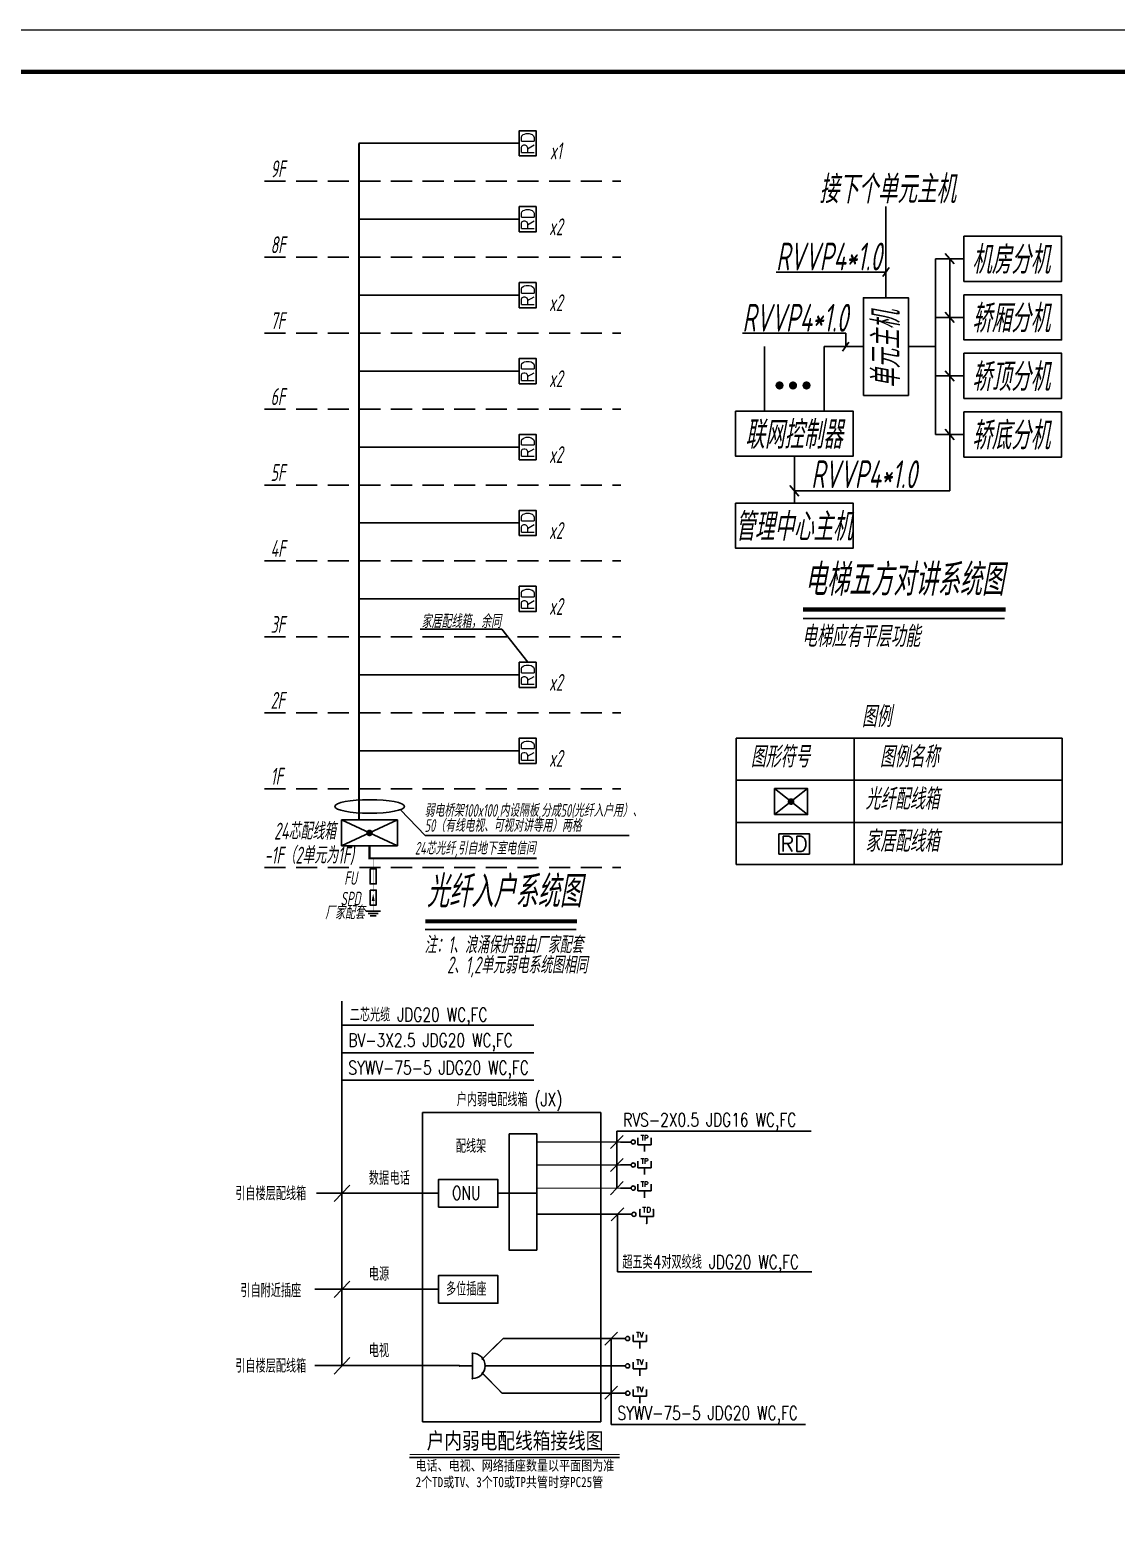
# Model space of a CAD drawing. Extents: x 3002737 to 4077523, y -995787 to -7267.
# Drawn here: x 3227242 to 3253006, y -674557 to -639387 of the extents above; entities that cross this region are included whole.
import ezdxf
from ezdxf.enums import TextEntityAlignment as Align

# ---------------------------------------------------------------- set-up
doc = ezdxf.new("R2010")
doc.units = 0
doc.header["$LTSCALE"] = 1000
doc.header["$MEASUREMENT"] = 0
doc.linetypes.add('DASHED', pattern=[0.75, 0.5, -0.25])
doc.layers.get('0').update_dxf_attribs({"linetype": 'CONTINUOUS'})
for name, color, linetype in [('DIM-照明', 7, 'CONTINUOUS'), ('EQUIP-通讯', 3, 'CONTINUOUS'), ('T-消防设备', 3, 'CONTINUOUS'), ('T-通用', 7, 'CONTINUOUS'), ('TEL_TEXT', 7, 'CONTINUOUS'), ('WIRE-照明', 2, 'CONTINUOUS'), ('WIRE-通讯', 4, 'CONTINUOUS'), ('照明平面导线层', 3, 'CONTINUOUS')]:
    doc.layers.add(name, color=color, linetype=linetype)
doc.layers.add('图框', color=147, linetype='CONTINUOUS', lineweight=20)
doc.styles.add('-黑体', font='simhei.ttf', dxfattribs={"width": 0.8})
doc.styles.add('1常用弱电', font='SIMPLEX.shx', dxfattribs={"width": 0.8, "height": 3.5, "bigfont": 'HZTXT.shx'})
doc.styles.add('_COMPLEX', font='COMPLEX', dxfattribs={"width": 0.6})
doc.styles.add('_TCH_LABEL', font='COMPLEX', dxfattribs={"bigfont": 'GBCBIG'})
doc.styles.add('DX', font='romans.shx', dxfattribs={"width": 0.8, "bigfont": 'hztxt.shx'})
doc.styles.add('HZTXT', font='gbeitc.shx', dxfattribs={"width": 0.8, "height": 400, "bigfont": 'hztxt.shx'})
doc.styles.get("Standard").update_dxf_attribs({"font": 'gbenor.shx', "bigfont": 'gbcbig.shx'})

# ---------------------------------------------------------------- blocks, each defined once
blk = doc.blocks.new('CNS-FXX')
blk.add_lwpolyline([(0, -307), (0, 307), (782, 307), (782, -307)], close=True)
at = {"layer": 'T-通用', "linetype": 'Continuous'}
for p, q in [((782, 307), (0, -307)), ((0, 307), (782, -307))]:
    blk.add_line(p, q, dxfattribs=at)
at = {"layer": 'T-通用', "linetype": 'Continuous', "const_width": 79.4}
blk.add_lwpolyline([(351, 0, 1), (431, 0, 1)], format="xyb", close=True, dxfattribs=at)
blk = doc.blocks.new('CNS-TC4')
at = {"color": 130}
blk.add_lwpolyline([(-300, 200), (300, 200), (300, -200), (-300, -200)], close=True, dxfattribs=at)
at = {"color": 7, "style": '1常用弱电'}
blk.add_text('RD', height=300, dxfattribs=at).set_placement((0, 0), align=Align.MIDDLE)
blk = doc.blocks.new('A$C4AE13D6C')
at = {"linetype": 'ByBlock'}
for p, q in [((877, 1052), (877, 3213)), ((955, 1768), (800, 1556)), ((2052, 1976), (2052, -2188)), ((2052, 1976), (2728, 1976)), ((2284, 2100), (2495, 1853)), ((2390, 1976), (2390, -3524)), ((-1726, 1662), (877, 1662)), ((2284, 712), (2495, 465)), ((2052, 588), (2728, 588)), ((-2525, 210), (-77, 210)), ((0, 0), (-154, -212)), ((-77, 210), (-77, -106)), ((-2000, -1633), (-2000, -106)), ((-588, -1633), (-588, -106)), ((-588, -106), (342, -106)), ((1412, -106), (2052, -106)), ((2284, -677), (2495, -924)), ((2052, -800), (2728, -800)), ((2284, -2065), (2495, -2312)), ((2052, -2188), (2728, -2188)), ((-1294, -3815), (-1294, -2703)), ((-1400, -3401), (-1188, -3648)), ((-1294, -3524), (2390, -3524))]:
    blk.add_line(p, q, dxfattribs=at)
for points in [[(2728, 2511), (5043, 2511), (5043, 1441), (2728, 1441)], [(2728, 1123), (5043, 1123), (5043, 53), (2728, 53)], [(342, -1264), (342, 1052), (1412, 1052), (1412, -1264)], [(2728, -265), (5043, -265), (5043, -1335), (2728, -1335)], [(-2688, -1633), (100, -1633), (100, -2703), (-2688, -2703)], [(2728, -1653), (5043, -1653), (5043, -2723), (2728, -2723)], [(-2688, -3815), (100, -3815), (100, -4885), (-2688, -4885)]]:
    blk.add_lwpolyline(points, close=True, dxfattribs=at)
at = {"layer": 'DIM-照明', "color": 7, "ltscale": 4}
blk.add_line((-1088, -6553), (3692, -6553), dxfattribs=at)
at = {"layer": 'DIM-照明', "const_width": 96}
for points in [[(-1694, -1027, 1), (-1598, -1027, 1)], [(-1374, -1027, 1), (-1278, -1027, 1)], [(-1054, -1027, 1), (-958, -1027, 1)]]:
    blk.add_lwpolyline(points, format="xyb", close=True, dxfattribs=at)
at = {"layer": 'DIM-照明', "color": 7, "ltscale": 4, "const_width": 98.5}
blk.add_lwpolyline([(-1089, -6337), (3716, -6337)], dxfattribs=at)
at = {"layer": 'DIM-照明', "color": 7, "style": 'HZTXT', "width": 0.7}
for s, p in [('接下个单元主机', (-705, 3623)), ('RVVP4*1.0', (-1728, 2029)), ('机房分机', (2916, 1949)), ('RVVP4*1.0', (-2527, 577)), ('轿厢分机', (2916, 560)), ('轿顶分机', (2916, -828)), ('联网控制器', (-2464, -2196)), ('轿底分机', (2916, -2216)), ('RVVP4*1.0', (-896, -3132)), ('管理中心主机', (-2697, -4378))]:
    blk.add_text(s, height=660, dxfattribs=at).set_placement(p, align=Align.MIDDLE_LEFT)
blk.add_text('单元主机', height=660, rotation=90, dxfattribs=at).set_placement((883, -1092), align=Align.MIDDLE_LEFT)
blk.add_text('电梯五方对讲系统图', height=750, dxfattribs=at).set_placement((-1055, -6009))
at = {"layer": 'DIM-照明', "style": 'HZTXT', "width": 0.7}
blk.add_text('电梯应有平层功能', height=500, dxfattribs=at).set_placement((-1116, -7226))
blk = doc.blocks.new('A$C34D655C4')
at = {"layer": 'T-消防设备', "linetype": 'Continuous'}
blk.add_lwpolyline([(-843, -223), (-843, 390), (483, 390), (483, -223)], close=True, dxfattribs=at)
at = {"layer": 'T-通用', "linetype": 'Continuous'}
for p, q in [((483, 390), (-843, -223)), ((-843, 390), (483, -223))]:
    blk.add_line(p, q, dxfattribs=at)
at = {"layer": 'T-通用', "linetype": 'Continuous', "const_width": 79.4}
blk.add_lwpolyline([(-220, 83, 1), (-141, 83, 1)], format="xyb", close=True, dxfattribs=at)
blk = doc.blocks.new('_LINKPT1')
blk.add_line((0, 0), (0, 0))
blk = doc.blocks.new('M_X40NMK')
for p, q in [((-0.5, 0.5), (-0.5, 1)), ((0.5, 0.5), (-0.5, 0.5)), ((0, 0.5), (0, 0)), ((0.5, 1), (0.5, 0.5))]:
    blk.add_line(p, q)
at = {"xscale": 0.002, "yscale": 0.002, "zscale": 0.002}
blk.add_blockref('_LINKPT1', (0, 0), dxfattribs=at)
at = {"style": '_COMPLEX', "width": 0.8, "flags": 8}
blk.add_attdef('$TEXT$', text='', height=0.4, dxfattribs=at).set_placement((0, 1), align=Align.MIDDLE_CENTER)
at = {"width": 0.8, "flags": 9}
blk.add_attdef('A', (0, 0), '', height=0.00002, dxfattribs=at)
blk = doc.blocks.new('00DX001_5-424')
blk.add_line((0, 0), (12.5, 0))
blk.add_circle((15, 0), 2.5)
blk = doc.blocks.new('$equip$00001382')
for p, q in [((-0.5, 0.5), (-0.5, 1)), ((0.5, 0.5), (-0.5, 0.5)), ((0, 0.5), (0, 0)), ((0.5, 1), (0.5, 0.5))]:
    blk.add_line(p, q)
for p in [(-0.5, 1), (0, 0.5), (0, 0), (0.5, 1)]:
    blk.add_point(p)
at = {"style": '_TCH_LABEL', "flags": 8}
blk.add_attdef('$TEXT$', text='', height=0.4, dxfattribs=at).set_placement((0, 1), align=Align.MIDDLE_CENTER)
at = {"style": '_TCH_LABEL', "flags": 9}
blk.add_attdef('A', (0, 0), '', height=0.00002, dxfattribs=at)
blk = doc.blocks.new('M_X41FTT')
for p, q in [((-0.5, 0.5), (-0.5, 1)), ((0.5, 0.5), (-0.5, 0.5)), ((0, 0.5), (0, 0)), ((0.5, 1), (0.5, 0.5))]:
    blk.add_line(p, q)
at = {"xscale": 0.002, "yscale": 0.002, "zscale": 0.002}
blk.add_blockref('_LINKPT1', (0, 0), dxfattribs=at)
at = {"style": '_COMPLEX', "width": 0.8, "flags": 8}
blk.add_attdef('$TEXT$', text='', height=0.4, dxfattribs=at).set_placement((0, 1), align=Align.MIDDLE_CENTER)
at = {"width": 0.8, "flags": 9}
blk.add_attdef('A', (0, 0), '', height=0.00002, dxfattribs=at)
blk = doc.blocks.new('$equip$00001429')
for p, q in [((-0.5, 0.5), (0.5, 0.5)), ((0, 0), (0, 0.5))]:
    blk.add_line(p, q)
blk.add_arc((0, 0.5), 0.5, 0, 180)
for p in [(0, 1), (-0.5, 0.5), (0, 0), (0.5, 0.5)]:
    blk.add_point(p)
at = {"style": '_TCH_LABEL', "flags": 9}
blk.add_attdef('A', (0, 0), '', height=0.00002, dxfattribs=at)
blk = doc.blocks.new('DGASDGSDGASDGSAG')
for p, q in [((646042, -71350), (646045, -60539)), ((646045, -61255), (651729, -61255)), ((646045, -62071), (651729, -62071)), ((646045, -62886), (651729, -62886)), ((648435, -73008), (648435, -63847)), ((648435, -63847), (653720, -63847)), ((653720, -63847), (653720, -73008)), ((654003, -64913), (654375, -64525)), ((654191, -64396), (654189, -66085)), ((654191, -64396), (659951, -64396)), ((654003, -65594), (654375, -65206)), ((654003, -66279), (654375, -65892)), ((645289, -66234), (648905, -66234)), ((645810, -66484), (646275, -66000)), ((650666, -66234), (650996, -66234)), ((654024, -67056), (654396, -66669)), ((651838, -66860), (654322, -66860)), ((654212, -68563), (654210, -66862)), ((654213, -68349), (654212, -68348)), ((654324, -68563), (654212, -68563)), ((654213, -68563), (659972, -68563)), ((645810, -69323), (646275, -68839)), ((645239, -69073), (648905, -69073)), ((650188, -71159), (650819, -70542)), ((650819, -70542), (654447, -70542)), ((653838, -70736), (654210, -70348)), ((654019, -70542), (654019, -73083)), ((645810, -71592), (646275, -71107)), ((645239, -71342), (649529, -71342)), ((650188, -71550), (650789, -72161)), ((650288, -71351), (654447, -71351)), ((653838, -72336), (654210, -71949)), ((650789, -72161), (654441, -72161)), ((653720, -73008), (648435, -73008)), ((654019, -73083), (659779, -73083)), ((648049, -74062), (654271, -74062))]:
    blk.add_line(p, q)
for points in [[(650996, -64473), (651817, -64473), (651817, -66234), (650996, -66234)], [(648905, -66650), (648905, -65830), (650666, -65830), (650666, -66650)], [(650996, -66234), (651817, -66234), (651817, -67921), (650996, -67921)], [(648905, -69495), (648905, -68674), (650666, -68674), (650666, -69495)]]:
    blk.add_lwpolyline(points, close=True)
for points, const_width in [([(651817, -64717), (654613, -64717)], 35), ([(651817, -65398), (654613, -65398)], 35), ([(645289, -66234), (648905, -66234)], 35), ([(651817, -66083), (654613, -66083)], 35), ([(651838, -66860), (654634, -66860)], 35), ([(645239, -69073), (648435, -69073)], 35), ([(650188, -71159), (650819, -70542)], 35), ([(650819, -70542), (654447, -70542)], 35), ([(645239, -71342), (649538, -71351)], 35), ([(650188, -71550), (650789, -72161)], 35), ([(650288, -71351), (654447, -71351)], 35), ([(650789, -72161), (654454, -72160)], 35), ([(648049, -73972), (654271, -73972)], 30)]:
    blk.add_lwpolyline(points, dxfattribs=dict(const_width=const_width))
at = {"xscale": 400, "yscale": 400, "zscale": 400}
for name, p, values in [('M_X40NMK', (655012, -64997), {'$TEXT$': 'TP'}), ('M_X40NMK', (655012, -65683), {'$TEXT$': 'TP'}), ('M_X40NMK', (655012, -66368), {'$TEXT$': 'TP'}), ('M_X41FTT', (654871, -70832), {'$TEXT$': 'TV'}), ('M_X41FTT', (654871, -71642), {'$TEXT$': 'TV'}), ('M_X41FTT', (654871, -72451), {'$TEXT$': 'TV'})]:
    blk.add_blockref(name, p, dxfattribs=at).add_auto_attribs(values)
at = {"xscale": 25, "yscale": 25, "zscale": 25}
for p in [(654301, -64717), (654301, -65398), (654301, -66083), (654322, -66860), (654134, -70541), (654134, -71351), (654141, -72160)]:
    blk.add_blockref('00DX001_5-424', p, dxfattribs=at)
at = {"ltscale": 0.5, "xscale": 400, "yscale": 400, "zscale": 400}
blk.add_blockref('$equip$00001382', (655077, -67125), dxfattribs=at).add_auto_attribs({'$TEXT$': 'TD'})
at = {"xscale": 750, "yscale": 750, "zscale": 750, "rotation": 270}
blk.add_blockref('$equip$00001429', (649538, -71351), dxfattribs=at)
at = {"style": 'DX', "width": 0.75}
for s, p in [('二芯光缆 JDG20 WC,FC', (646277, -61146)), ('BV-3X2.5 JDG20 WC,FC', (646235, -61900)), ('SYWV-75-5 JDG20 WC,FC', (646235, -62716)), ('RVS-2X0.5 JDG16 WC,FC', (654381, -64259)), ('超五类4对双绞线 JDG20 WC,FC', (654355, -68473)), ('SYWV-75-5 JDG20 WC,FC', (654209, -72946))]:
    blk.add_text(s, height=400, dxfattribs=at).set_placement(p)
for s, height, style, width, p in [('户内弱电配线箱 (JX)', 400, 'DX', 0.75, (651011, -63659)), ('配线架', 400, 'DX', 0.75, (649871, -65038)), ('数据', 400, 'DX', 0.75, (647142, -65988)), ('电话', 400, 'DX', 0.75, (647761, -65986)), ('引自楼层配线箱', 400, 'DX', 0.75, (643936, -66443)), ('ONU', 400, 'DX', 0.75, (649730, -66426)), ('电源', 400, 'DX', 0.75, (647142, -68827)), ('引自附近插座', 400, 'DX', 0.75, (643936, -69318)), ('多位插座', 400, 'DX', 0.75, (649730, -69271)), ('电视', 400, 'DX', 0.75, (647142, -71096)), ('引自楼层配线箱', 400, 'DX', 0.75, (643936, -71551)), ('户内弱电配线箱接线图', 480, '-黑体', 0.8, (651175, -73808)), ('电话、电视、网络插座数量以平面图为准', 300, '-黑体', 0.8, (651171, -74453)), ('2个TD或TV、3个TO或TP共管时穿PC25管', 300, '-黑体', 0.8, (651008, -74944))]:
    blk.add_text(s, height=height, dxfattribs=dict(style=style, width=width)).set_placement(p, align=Align.CENTER)

msp = doc.modelspace()

# ---------------------------------------------------------------- linework, layer by layer
at = {"layer": 'DIM-照明', "color": 84, "linetype": 'DASHED'}
for p, q in [((3232808.6, -642980.9), (3241259.8, -642980.9)), ((3232808.6, -644780.9), (3241259.3, -644780.9)), ((3232808.6, -646580.9), (3241258.8, -646580.9)), ((3232808.6, -648380.9), (3241258.3, -648380.9)), ((3232808.6, -650180.9), (3241255.9, -650180.9)), ((3232808.6, -651980.9), (3241255.9, -651980.9)), ((3232808.6, -653780.9), (3241255.9, -653780.9)), ((3232808.6, -655580.9), (3241255.9, -655580.9)), ((3232808.6, -657380.9), (3241255.9, -657380.9)), ((3232808.6, -659249.7), (3241255.9, -659249.7))]:
    msp.add_line(p, q, dxfattribs=at)
at = {"layer": 'DIM-照明', "color": 7}
for p, q in [((3236504.1, -653596.6), (3238433.6, -653596.6)), ((3236504.1, -653596.6), (3238433.6, -653596.6)), ((3238433.6, -653596.6), (3239050.1, -654380.9)), ((3238433.6, -653596.6), (3239050.1, -654380.9)), ((3238433.6, -653596.6), (3239050.1, -654380.9)), ((3236620.6, -658489.5), (3236034.3, -657882.7)), ((3236620.6, -658489.5), (3241453.7, -658489.5))]:
    msp.add_line(p, q, dxfattribs=at)
at = {"layer": 'DIM-照明'}
for p, q in [((3243992.7, -656180.3), (3243992.7, -659180.3)), ((3243992.7, -656180.3), (3251723.6, -656180.3)), ((3246787.2, -656180.3), (3246787.2, -659180.3)), ((3251723.6, -656180.3), (3251723.6, -659180.3)), ((3243992.7, -657180.3), (3251723.6, -657180.3)), ((3243992.7, -658180.3), (3251723.6, -658180.3)), ((3243992.7, -659180.3), (3251723.6, -659180.3))]:
    msp.add_line(p, q, dxfattribs=at)
at = {"layer": 'DIM-照明', "color": 7, "ltscale": 4}
msp.add_line((3236621.3, -660716.5, 0), (3240197.8, -660716.5, 0), dxfattribs=at)
at = {"layer": 'DIM-照明', "color": 7, "ltscale": 4, "const_width": 98.5, "elevation": 0}
msp.add_lwpolyline([(3236620.2, -660522.4), (3240219.5, -660522.4)], dxfattribs=at)
at = {"layer": 'DIM-照明', "color": 7, "extrusion": (0, 0, -1)}
msp.add_ellipse((3235303.2, -657800.3), major_axis=(825.2, 0), ratio=0.1943547, start_param=-1.5707963, end_param=4.712389, dxfattribs=at)
at = {"layer": 'EQUIP-通讯', "linetype": 'Continuous'}
for p, q in [((3235048, -642080.9), (3238850.1, -642080.9)), ((3235048, -643880.9), (3238850.1, -643880.9)), ((3235048, -645680.9), (3238850.1, -645680.9)), ((3235048, -647480.9), (3238850.1, -647480.9)), ((3235048, -649280.9), (3238850.1, -649280.9)), ((3235048, -651080.9), (3238850.1, -651080.9)), ((3235048, -652880.9), (3238850.1, -652880.9)), ((3235048, -654680.9), (3238850.1, -654680.9)), ((3235048, -656480.9), (3238850.1, -656480.9)), ((3235213, -660286.6), (3235561, -660286.6)), ((3235266.7, -660341.6), (3235506.9, -660341.6)), ((3235315.6, -660396.7), (3235457.6, -660396.7))]:
    msp.add_line(p, q, dxfattribs=at)
at = {"layer": 'EQUIP-通讯', "linetype": 'Continuous', "const_width": 14.2, "elevation": 0}
for points in [[(3235387, -659032.3), (3235387, -659828)], [(3235387, -659989), (3235387, -660286.6)]]:
    msp.add_lwpolyline(points, dxfattribs=at)
at = {"layer": 'EQUIP-通讯', "linetype": 'Continuous', "elevation": 0}
for points in [[(3235313.6, -659281.4), (3235460.4, -659281.4), (3235460.4, -659635.7), (3235313.6, -659635.7)], [(3235313.6, -659783), (3235460.4, -659783), (3235460.4, -660137.4), (3235313.6, -660137.4)]]:
    msp.add_lwpolyline(points, close=True, dxfattribs=at)
msp.add_lwpolyline([(3235387, -659870.5, 0, 70.8, 0), (3235387, -660038.7, 70.8, 70.8, 0)], format="xyseb", dxfattribs=at)
at = {"layer": 'WIRE-通讯', "linetype": 'Continuous', "const_width": 50, "elevation": 0}
for points in [[(3235048, -658120.4), (3235048, -642080.9)], [(3235299.8, -658734), (3235299.8, -659032.3), (3239260.1, -659032.3)]]:
    msp.add_lwpolyline(points, dxfattribs=at)
at = {"layer": '图框'}
msp.add_lwpolyline([(3200935, -639386.6), (3285035, -639386.6), (3285035, -698786.6), (3200935, -698786.6)], close=True, dxfattribs=at)
at = {"layer": '图框', "const_width": 100}
msp.add_lwpolyline([(3284035, -697786.6), (3284035, -640386.6), (3203435, -640386.6), (3203435, -697786.6)], close=True, dxfattribs=at)

# ---------------------------------------------------------------- block references
at = {"layer": 'DIM-照明', "color": 7}
msp.add_blockref('A$C4AE13D6C', (3246666.4, -646793.8), dxfattribs=at)
at = {"layer": 'T-消防设备', "linetype": 'Continuous'}
msp.add_blockref('CNS-FXX', (3244903.2, -657685.1), dxfattribs=at)
at = {"layer": 'T-通用', "rotation": 90}
for p in [(3239050.1, -642080.9), (3239050.1, -643880.9), (3239050.1, -645680.9), (3239050.1, -647480.9), (3239050.1, -649280.9), (3239050.1, -651080.9), (3239050.1, -652880.9), (3239050.1, -654680.9), (3239050.1, -656480.9)]:
    msp.add_blockref('CNS-TC4', p, dxfattribs=at)
at = {"layer": 'T-通用', "xscale": 1.199999988079071, "yscale": 1.199999988079071, "zscale": 1.199999988079071}
msp.add_blockref('CNS-TC4', (3245368, -658687.7, 0), dxfattribs=at)
at = {"layer": 'TEL_TEXT', "xscale": 0.8, "yscale": 0.8, "zscale": 0.8}
msp.add_blockref('DGASDGSDGASDGSAG', (2717810.1, -613981.3), dxfattribs=at)
at = {"layer": 'WIRE-照明'}
msp.add_blockref('A$C34D655C4', (3235480, -658510.6), dxfattribs=at)

# ---------------------------------------------------------------- texts
at = {"layer": 'DIM-照明', "color": 7, "style": 'HZTXT', "width": 0.7}
for s, height, p in [('x1', 400, (3239718.6, -642259.4)), ('x2', 400, (3239718.6, -644059.4)), ('x2', 400, (3239718.6, -645859.4)), ('x2', 400, (3239718.6, -647659.4)), ('x2', 400, (3239718.6, -649459.4)), ('x2', 400, (3239718.6, -651259.4)), ('x2', 400, (3239718.6, -653059.4)), ('x2', 400, (3239718.6, -654859.4)), ('x2', 400, (3239718.6, -656659.4)), ('24芯配线箱', 400, (3233767.8, -658363.2, -67051.2)), ('FU', 320, (3234851.9, -659498.6)), ('SPD', 320, (3234848.6, -659984.2))]:
    msp.add_text(s, height=height, dxfattribs=at).set_placement(p, align=Align.MIDDLE)
for s, height, p in [('家居配线箱，余同', 320, (3236532.7, -653571.9)), ('弱电桥架100x100,内设隔板,分成50(光纤入户用）、', 300, (3236605.1, -658045.6)), ('50（有线电视、可视对讲等用）两格', 300, (3236605.1, -658402.3)), ('24芯光纤,引自地下室电信间', 300, (3236377.2, -658940.3, 0)), ('光纤入户系统图', 750, (3236654.4, -660193.9, 0)), ('厂家配套', 320, (3234245.6, -660475.1, -61305))]:
    msp.add_text(s, height=height, dxfattribs=at).set_placement(p)
at = {"layer": 'DIM-照明', "style": 'HZTXT', "width": 0.7}
for s, p in [('图例', (3246970.3, -655921.7)), ('图形符号', (3244337.3, -656874.8)), ('图例名称', (3247397, -656874.8)), ('光纤配线箱', (3247055.5, -657874.8)), ('家居配线箱', (3247055.5, -658874.8))]:
    msp.add_text(s, height=500, dxfattribs=at).set_placement(p)
at = {"layer": '照明平面导线层', "color": 7, "style": 'HZTXT', "width": 0.7}
for s, p in [('9F', (3232954.9, -642885.7)), ('8F', (3232954.9, -644685.7)), ('7F', (3232954.9, -646485.7)), ('6F', (3232954.9, -648285.7)), ('5F', (3232954.9, -650085.7)), ('4F', (3232954.9, -651885.7)), ('3F', (3232954.9, -653685.7)), ('2F', (3232954.9, -655485.7)), ('1F', (3232954.9, -657285.7)), ('-1F（2单元为1F)', (3232811, -659154.5)), ('注：1、浪涌保护器由厂家配套', (3236602.6, -661280.6, 65482.4)), ('2、1,2单元弱电系统图相同', (3237136.3, -661759.7, 65482.4))]:
    msp.add_text(s, height=400, dxfattribs=at).set_placement(p)

doc.saveas('drawing.dxf')
